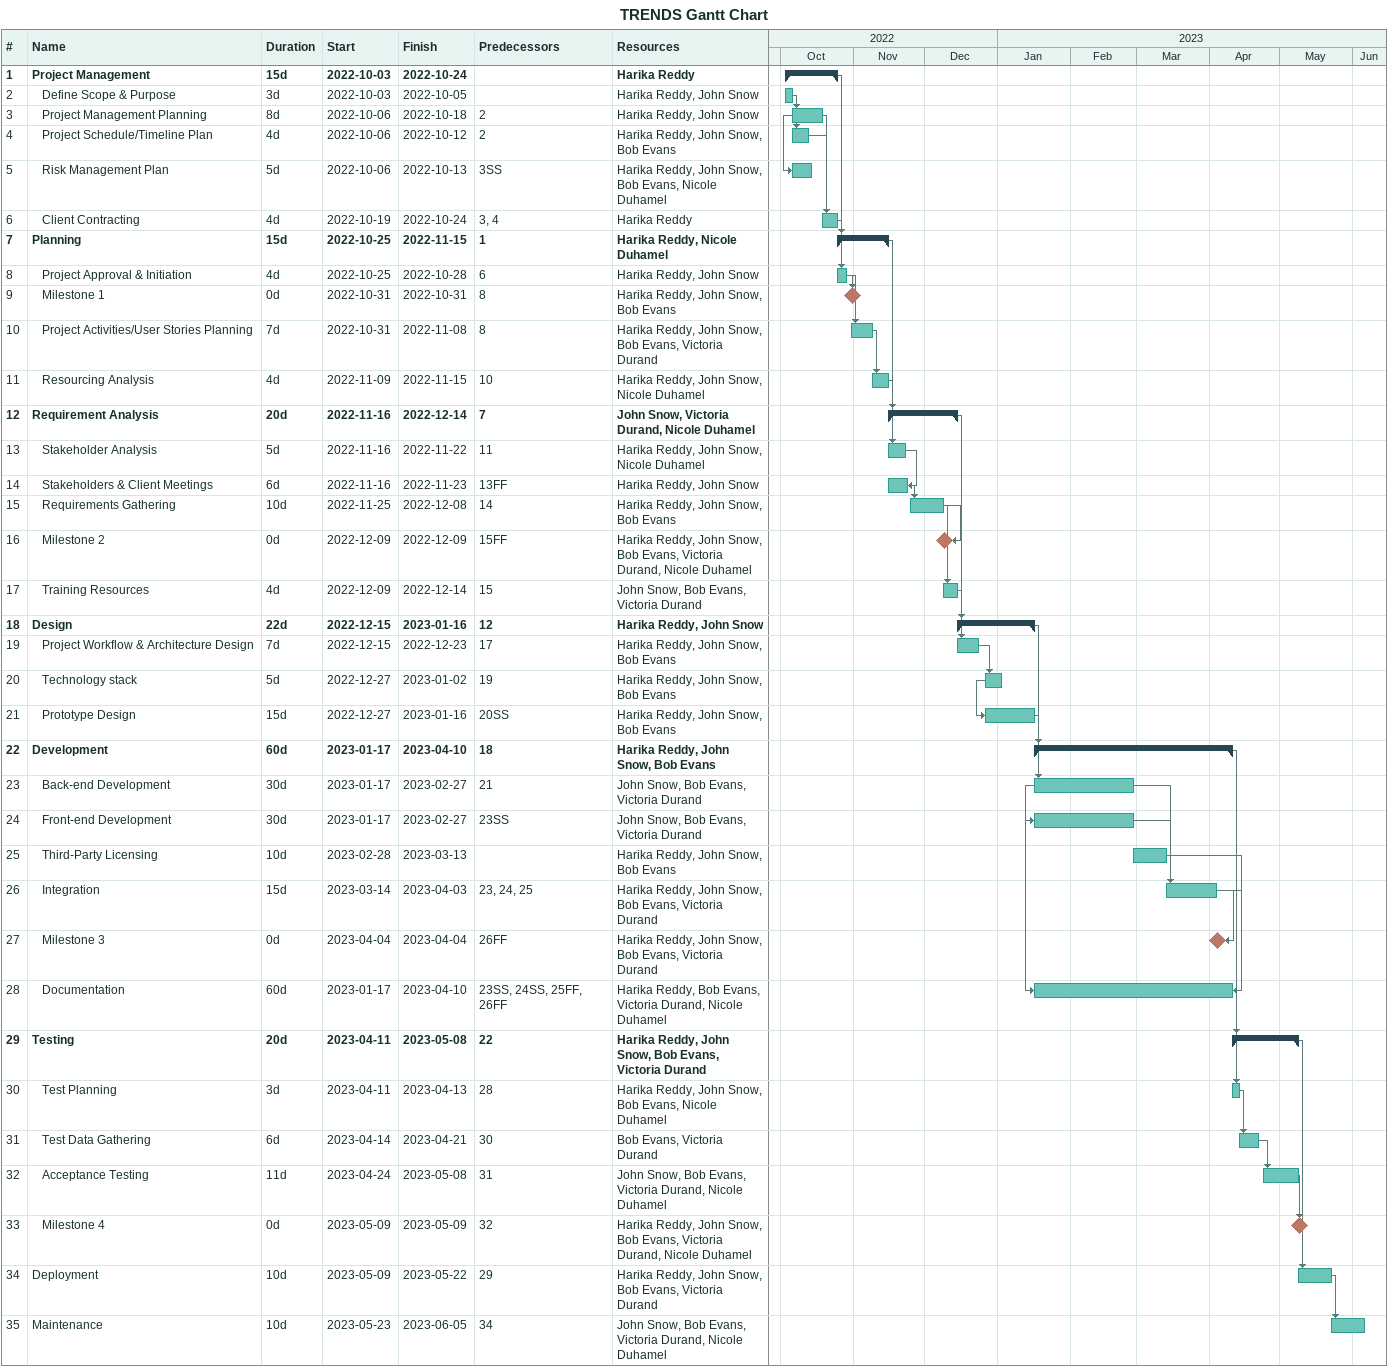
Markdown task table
TRENDS Gantt Chart

| ID | Level | Task | Duration | Start | Finish | Predecessors | Resources |
|---|---|---|---|---|---|---|---|
| 1 | 1 | **Project Management** | 15d | 2022-10-03 | 2022-10-24 |  | Harika Reddy |
| 2 | 2 | Define Scope & Purpose | 3d | 2022-10-03 | 2022-10-05 |  | Harika Reddy, John Snow |
| 3 | 2 | Project Management Planning | 8d | 2022-10-06 | 2022-10-18 | 2 | Harika Reddy, John Snow |
| 4 | 2 | Project Schedule/Timeline Plan | 4d | 2022-10-06 | 2022-10-12 | 2 | Harika Reddy, John Snow, Bob Evans |
| 5 | 2 | Risk Management Plan | 5d | 2022-10-06 | 2022-10-13 | 3SS | Harika Reddy, John Snow, Bob Evans, Nicole Duhamel |
| 6 | 2 | Client Contracting | 4d | 2022-10-19 | 2022-10-24 | 3, 4 | Harika Reddy |
| 7 | 1 | **Planning** | 15d | 2022-10-25 | 2022-11-15 | 1 | Harika Reddy, Nicole Duhamel |
| 8 | 2 | Project Approval & Initiation | 4d | 2022-10-25 | 2022-10-28 | 6 | Harika Reddy, John Snow |
| 9 | 2 | Milestone 1 | 0d | 2022-10-31 | 2022-10-31 | 8 | Harika Reddy, John Snow, Bob Evans |
| 10 | 2 | Project Activities/User Stories Planning | 7d | 2022-10-31 | 2022-11-08 | 8 | Harika Reddy, John Snow, Bob Evans, Victoria Durand |
| 11 | 2 | Resourcing Analysis | 4d | 2022-11-09 | 2022-11-15 | 10 | Harika Reddy, John Snow, Nicole Duhamel |
| 12 | 1 | **Requirement Analysis** | 20d | 2022-11-16 | 2022-12-14 | 7 | John Snow, Victoria Durand, Nicole Duhamel |
| 13 | 2 | Stakeholder Analysis | 5d | 2022-11-16 | 2022-11-22 | 11 | Harika Reddy, John Snow, Nicole Duhamel |
| 14 | 2 | Stakeholders & Client Meetings | 6d | 2022-11-16 | 2022-11-23 | 13FF | Harika Reddy, John Snow |
| 15 | 2 | Requirements Gathering | 10d | 2022-11-25 | 2022-12-08 | 14 | Harika Reddy, John Snow, Bob Evans |
| 16 | 2 | Milestone 2 | 0d | 2022-12-09 | 2022-12-09 | 15FF | Harika Reddy, John Snow, Bob Evans, Victoria Durand, Nicole Duhamel |
| 17 | 2 | Training Resources | 4d | 2022-12-09 | 2022-12-14 | 15 | John Snow, Bob Evans, Victoria Durand |
| 18 | 1 | **Design** | 22d | 2022-12-15 | 2023-01-16 | 12 | Harika Reddy, John Snow |
| 19 | 2 | Project Workflow & Architecture Design | 7d | 2022-12-15 | 2022-12-23 | 17 | Harika Reddy, John Snow, Bob Evans |
| 20 | 2 | Technology stack | 5d | 2022-12-27 | 2023-01-02 | 19 | Harika Reddy, John Snow, Bob Evans |
| 21 | 2 | Prototype Design | 15d | 2022-12-27 | 2023-01-16 | 20SS | Harika Reddy, John Snow, Bob Evans |
| 22 | 1 | **Development** | 60d | 2023-01-17 | 2023-04-10 | 18 | Harika Reddy, John Snow, Bob Evans |
| 23 | 2 | Back-end Development | 30d | 2023-01-17 | 2023-02-27 | 21 | John Snow, Bob Evans, Victoria Durand |
| 24 | 2 | Front-end Development | 30d | 2023-01-17 | 2023-02-27 | 23SS | John Snow, Bob Evans, Victoria Durand |
| 25 | 2 | Third-Party Licensing | 10d | 2023-02-28 | 2023-03-13 |  | Harika Reddy, John Snow, Bob Evans |
| 26 | 2 | Integration | 15d | 2023-03-14 | 2023-04-03 | 23, 24, 25 | Harika Reddy, John Snow, Bob Evans, Victoria Durand |
| 27 | 2 | Milestone 3 | 0d | 2023-04-04 | 2023-04-04 | 26FF | Harika Reddy, John Snow, Bob Evans, Victoria Durand |
| 28 | 2 | Documentation | 60d | 2023-01-17 | 2023-04-10 | 23SS, 24SS, 25FF, 26FF | Harika Reddy, Bob Evans, Victoria Durand, Nicole Duhamel |
| 29 | 1 | **Testing** | 20d | 2023-04-11 | 2023-05-08 | 22 | Harika Reddy, John Snow, Bob Evans, Victoria Durand |
| 30 | 2 | Test Planning | 3d | 2023-04-11 | 2023-04-13 | 28 | Harika Reddy, John Snow, Bob Evans, Nicole Duhamel |
| 31 | 2 | Test Data Gathering | 6d | 2023-04-14 | 2023-04-21 | 30 | Bob Evans, Victoria Durand |
| 32 | 2 | Acceptance Testing | 11d | 2023-04-24 | 2023-05-08 | 31 | John Snow, Bob Evans, Victoria Durand, Nicole Duhamel |
| 33 | 2 | Milestone 4 | 0d | 2023-05-09 | 2023-05-09 | 32 | Harika Reddy, John Snow, Bob Evans, Victoria Durand, Nicole Duhamel |
| 34 | 1 | Deployment | 10d | 2023-05-09 | 2023-05-22 | 29 | Harika Reddy, John Snow, Bob Evans, Victoria Durand |
| 35 | 1 | Maintenance | 10d | 2023-05-23 | 2023-06-05 | 34 | John Snow, Bob Evans, Victoria Durand, Nicole Duhamel |
